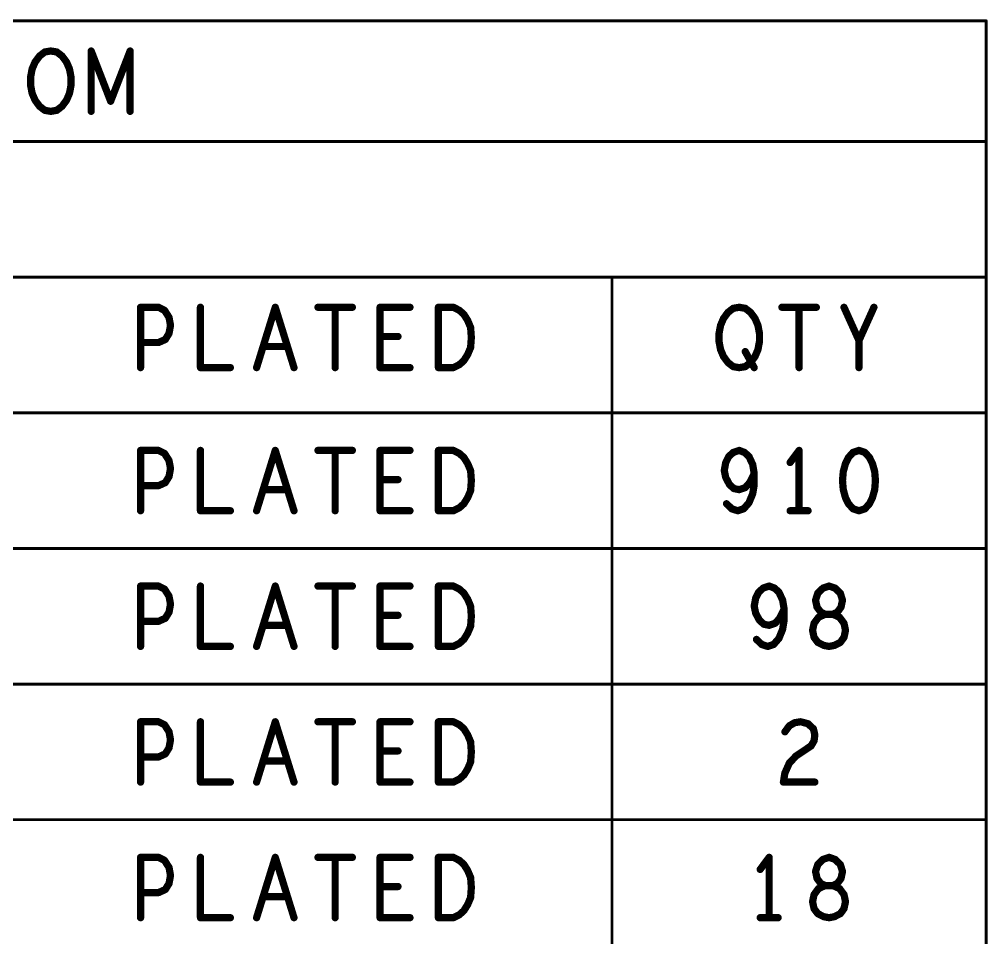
# Model space of a CAD drawing. Extents: x -14.2 to 19.9, y -5.2 to 16.9.
# Drawn here: x 13.457 to 15.463, y 5.007 to 6.909 of the extents above; entities that cross this region are included whole.
import ezdxf

# ---------------------------------------------------------------- set-up
doc = ezdxf.new("R2010")
doc.units = 0
doc.layers.get('0').update_dxf_attribs({"linetype": 'CONTINUOUS'})
doc.layers.add('FAB', color=2, linetype='CONTINUOUS')

# ---------------------------------------------------------------- blocks, each defined once
blk = doc.blocks.new('ROUND_1')
at = {"const_width": 0.003}
blk.add_lwpolyline([(-0.0015, 0, 1), (0.0015, 0, 1)], format="xyb", close=True, dxfattribs=at)
blk = doc.blocks.new('ROUND_105')
at = {"const_width": 0.0075}
blk.add_lwpolyline([(-0.00375, 0, 1), (0.00375, 0, 1)], format="xyb", close=True, dxfattribs=at)

msp = doc.modelspace()

# ---------------------------------------------------------------- linework, layer by layer
at = {"layer": 'FAB'}
for points, const_width in [([(8.7328, 6.9063), (15.4598, 6.9063)], 0.006), ([(15.4598, 6.9063), (15.4598, -0.3686)], 0.006), ([(13.4898, 6.8209), (13.4991, 6.8334)], 0.015), ([(13.4991, 6.8334), (13.5099, 6.8418)], 0.015), ([(13.5099, 6.8418), (13.5223, 6.8438)], 0.015), ([(13.5223, 6.8438), (13.5347, 6.8418)], 0.015), ([(13.5347, 6.8418), (13.5456, 6.8334)], 0.015), ([(13.5456, 6.8334), (13.5549, 6.8209)], 0.015), ([(13.606, 6.7188), (13.606, 6.8438)], 0.015), ([(13.606, 6.8438), (13.6463, 6.7397)], 0.015), ([(13.6463, 6.7397), (13.6866, 6.8438)], 0.015), ([(13.6866, 6.8438), (13.6866, 6.7188)], 0.015), ([(13.4836, 6.8064), (13.4898, 6.8209)], 0.015), ([(13.5549, 6.8209), (13.5611, 6.8064)], 0.015), ([(13.4805, 6.7897), (13.4836, 6.8064)], 0.015), ([(13.5611, 6.8064), (13.5642, 6.7897)], 0.015), ([(13.4805, 6.773), (13.4805, 6.7897)], 0.015), ([(13.4836, 6.7563), (13.4805, 6.773)], 0.015), ([(13.5642, 6.773), (13.5611, 6.7563)], 0.015), ([(13.5642, 6.7897), (13.5642, 6.773)], 0.015), ([(13.4898, 6.7418), (13.4836, 6.7563)], 0.015), ([(13.5611, 6.7563), (13.5549, 6.7418)], 0.015), ([(13.4991, 6.7293), (13.4898, 6.7418)], 0.015), ([(13.5549, 6.7418), (13.5456, 6.7293)], 0.015), ([(13.5099, 6.7209), (13.4991, 6.7293)], 0.015), ([(13.5223, 6.7188), (13.5099, 6.7209)], 0.015), ([(13.5347, 6.7209), (13.5223, 6.7188)], 0.015), ([(13.5456, 6.7293), (13.5347, 6.7209)], 0.015), ([(8.7328, 6.6563), (15.4598, 6.6563)], 0.006), ([(8.7328, 6.3754), (15.4598, 6.3754)], 0.006), ([(14.6848, 6.3754), (14.6848, -0.3686)], 0.006), ([(13.7083, 6.1879), (13.7083, 6.3129)], 0.015), ([(13.7083, 6.3129), (13.7455, 6.3129)], 0.015), ([(13.7455, 6.3129), (13.7579, 6.3066)], 0.015), ([(13.8323, 6.3129), (13.8323, 6.1879)], 0.015), ([(13.9486, 6.1879), (13.9873, 6.3129)], 0.015), ([(13.9873, 6.3129), (14.0261, 6.1879)], 0.015), ([(14.0757, 6.3129), (14.147, 6.3129)], 0.015), ([(14.1113, 6.3129), (14.1113, 6.1879)], 0.015), ([(14.2043, 6.1879), (14.2043, 6.3129)], 0.015), ([(14.2043, 6.3129), (14.2663, 6.3129)], 0.015), ([(14.3252, 6.1879), (14.3252, 6.3129)], 0.015), ([(14.3252, 6.3129), (14.3562, 6.3129)], 0.015), ([(14.3562, 6.3129), (14.3686, 6.3066)], 0.015), ([(14.9251, 6.3024), (14.9359, 6.3108)], 0.015), ([(14.9359, 6.3108), (14.9483, 6.3129)], 0.015), ([(14.9483, 6.3129), (14.9607, 6.3108)], 0.015), ([(14.9607, 6.3108), (14.9716, 6.3024)], 0.015), ([(15.0367, 6.3129), (15.108, 6.3129)], 0.015), ([(15.0723, 6.3129), (15.0723, 6.1879)], 0.015), ([(15.1963, 6.2441), (15.1653, 6.3129)], 0.015), ([(15.2273, 6.3129), (15.1963, 6.2441)], 0.015), ([(13.7579, 6.3066), (13.7672, 6.292)], 0.015), ([(13.7672, 6.292), (13.7703, 6.2754)], 0.015), ([(14.3686, 6.3066), (14.3779, 6.2983)], 0.015), ([(14.3779, 6.2983), (14.3857, 6.2858)], 0.015), ([(14.9158, 6.2899), (14.9251, 6.3024)], 0.015), ([(14.9716, 6.3024), (14.9809, 6.2899)], 0.015), ([(13.7703, 6.2754), (13.7672, 6.2587)], 0.015), ([(14.3857, 6.2858), (14.3919, 6.2712)], 0.015), ([(14.3919, 6.2712), (14.3934, 6.2503)], 0.015), ([(14.9065, 6.2587), (14.9096, 6.2754)], 0.015), ([(14.9096, 6.2754), (14.9158, 6.2899)], 0.015), ([(14.9809, 6.2899), (14.9871, 6.2754)], 0.015), ([(14.9871, 6.2754), (14.9902, 6.2587)], 0.015), ([(13.7672, 6.2587), (13.7595, 6.2462)], 0.015), ([(14.2415, 6.2524), (14.2043, 6.2524)], 0.015), ([(14.3934, 6.2503), (14.3919, 6.2295)], 0.015), ([(14.9065, 6.242), (14.9065, 6.2587)], 0.015), ([(14.9902, 6.2587), (14.9902, 6.242)], 0.015), ([(13.7455, 6.2399), (13.7083, 6.2399)], 0.015), ([(13.7595, 6.2462), (13.7455, 6.2399)], 0.015), ([(14.0121, 6.2316), (13.9625, 6.2316)], 0.015), ([(14.9096, 6.2253), (14.9065, 6.242)], 0.015), ([(14.9902, 6.242), (14.9871, 6.2253)], 0.015), ([(15.1963, 6.1879), (15.1963, 6.2441)], 0.015), ([(14.3857, 6.2149), (14.3779, 6.2024)], 0.015), ([(14.3919, 6.2295), (14.3857, 6.2149)], 0.015), ([(14.9158, 6.2108), (14.9096, 6.2253)], 0.015), ([(14.9251, 6.1983), (14.9158, 6.2108)], 0.015), ([(14.9607, 6.2212), (14.9793, 6.1879)], 0.015), ([(14.9809, 6.2108), (14.9716, 6.1983)], 0.015), ([(14.9871, 6.2253), (14.9809, 6.2108)], 0.015), ([(14.3686, 6.1941), (14.3562, 6.1879)], 0.015), ([(14.3779, 6.2024), (14.3686, 6.1941)], 0.015), ([(14.9359, 6.1899), (14.9251, 6.1983)], 0.015), ([(14.9483, 6.1879), (14.9359, 6.1899)], 0.015), ([(14.9607, 6.1899), (14.9483, 6.1879)], 0.015), ([(14.9716, 6.1983), (14.9607, 6.1899)], 0.015), ([(13.8323, 6.1879), (13.8943, 6.1879)], 0.015), ([(14.2663, 6.1879), (14.2043, 6.1879)], 0.015), ([(14.3562, 6.1879), (14.3252, 6.1879)], 0.015), ([(8.7328, 6.0944), (15.4598, 6.0944)], 0.006), ([(13.7083, 5.8914), (13.7083, 6.0164)], 0.015), ([(13.7083, 6.0164), (13.7455, 6.0164)], 0.015), ([(13.7455, 6.0164), (13.7579, 6.0101)], 0.015), ([(13.7579, 6.0101), (13.7672, 5.9955)], 0.015), ([(13.8323, 6.0164), (13.8323, 5.8914)], 0.015), ([(13.9486, 5.8914), (13.9873, 6.0164)], 0.015), ([(13.9873, 6.0164), (14.0261, 5.8914)], 0.015), ([(14.0757, 6.0164), (14.147, 6.0164)], 0.015), ([(14.1113, 6.0164), (14.1113, 5.8914)], 0.015), ([(14.2043, 5.8914), (14.2043, 6.0164)], 0.015), ([(14.2043, 6.0164), (14.2663, 6.0164)], 0.015), ([(14.3252, 5.8914), (14.3252, 6.0164)], 0.015), ([(14.3252, 6.0164), (14.3562, 6.0164)], 0.015), ([(14.3562, 6.0164), (14.3686, 6.0101)], 0.015), ([(14.3686, 6.0101), (14.3779, 6.0018)], 0.015), ([(14.9359, 6.0122), (14.9266, 6.0038)], 0.015), ([(14.9483, 6.0164), (14.9359, 6.0122)], 0.015), ([(14.9592, 6.0122), (14.9483, 6.0164)], 0.015), ([(14.9685, 6.0038), (14.9592, 6.0122)], 0.015), ([(15.0723, 6.0164), (15.0537, 5.9914)], 0.015), ([(15.0723, 5.8914), (15.0723, 6.0164)], 0.015), ([(15.1839, 6.0122), (15.1746, 6.0018)], 0.015), ([(15.1963, 6.0164), (15.1839, 6.0122)], 0.015), ([(15.2087, 6.0122), (15.1963, 6.0164)], 0.015), ([(15.218, 6.0018), (15.2087, 6.0122)], 0.015), ([(13.7672, 5.9955), (13.7703, 5.9789)], 0.015), ([(14.3779, 6.0018), (14.3857, 5.9893)], 0.015), ([(14.3857, 5.9893), (14.3919, 5.9747)], 0.015), ([(14.9204, 5.9914), (14.9173, 5.9747)], 0.015), ([(14.9266, 6.0038), (14.9204, 5.9914)], 0.015), ([(14.9762, 5.9872), (14.9685, 6.0038)], 0.015), ([(15.1684, 5.9893), (15.1638, 5.9726)], 0.015), ([(15.1746, 6.0018), (15.1684, 5.9893)], 0.015), ([(15.2242, 5.9893), (15.218, 6.0018)], 0.015), ([(15.2289, 5.9726), (15.2242, 5.9893)], 0.015), ([(13.7703, 5.9789), (13.7672, 5.9622)], 0.015), ([(14.3919, 5.9747), (14.3934, 5.9538)], 0.015), ([(14.9173, 5.9747), (14.9204, 5.9601)], 0.015), ([(14.9793, 5.9684), (14.9762, 5.9872)], 0.015), ([(15.1638, 5.9726), (15.1622, 5.9538)], 0.015), ([(15.2304, 5.9538), (15.2289, 5.9726)], 0.015), ([(13.7595, 5.9497), (13.7455, 5.9434)], 0.015), ([(13.7672, 5.9622), (13.7595, 5.9497)], 0.015), ([(14.2415, 5.9559), (14.2043, 5.9559)], 0.015), ([(14.3934, 5.9538), (14.3919, 5.933)], 0.015), ([(14.9204, 5.9601), (14.9282, 5.9455)], 0.015), ([(14.9607, 5.9393), (14.97, 5.9497)], 0.015), ([(14.97, 5.9497), (14.9793, 5.9684)], 0.015), ([(14.9793, 5.9455), (14.9793, 5.9684)], 0.015), ([(15.1622, 5.9538), (15.1638, 5.9351)], 0.015), ([(15.2289, 5.9351), (15.2304, 5.9538)], 0.015), ([(13.7455, 5.9434), (13.7083, 5.9434)], 0.015), ([(14.0121, 5.9351), (13.9625, 5.9351)], 0.015), ([(14.3919, 5.933), (14.3857, 5.9184)], 0.015), ([(14.9282, 5.9455), (14.9375, 5.9372)], 0.015), ([(14.9375, 5.9372), (14.9483, 5.9351)], 0.015), ([(14.9483, 5.9351), (14.9607, 5.9393)], 0.015), ([(14.9762, 5.9268), (14.9793, 5.9455)], 0.015), ([(15.1638, 5.9351), (15.1684, 5.9184)], 0.015), ([(15.2242, 5.9184), (15.2289, 5.9351)], 0.015), ([(14.3857, 5.9184), (14.3779, 5.9059)], 0.015), ([(14.9685, 5.908), (14.9762, 5.9268)], 0.015), ([(15.1684, 5.9184), (15.1746, 5.9059)], 0.015), ([(15.218, 5.9059), (15.2242, 5.9184)], 0.015), ([(13.8323, 5.8914), (13.8943, 5.8914)], 0.015), ([(14.2663, 5.8914), (14.2043, 5.8914)], 0.015), ([(14.3562, 5.8914), (14.3252, 5.8914)], 0.015), ([(14.3686, 5.8976), (14.3562, 5.8914)], 0.015), ([(14.3779, 5.9059), (14.3686, 5.8976)], 0.015), ([(14.922, 5.9059), (14.9328, 5.8955)], 0.015), ([(14.9328, 5.8955), (14.9452, 5.8914)], 0.015), ([(14.9452, 5.8914), (14.9576, 5.8955)], 0.015), ([(14.9576, 5.8955), (14.9685, 5.908)], 0.015), ([(15.0537, 5.8914), (15.0909, 5.8914)], 0.015), ([(15.1746, 5.9059), (15.1839, 5.8955)], 0.015), ([(15.1839, 5.8955), (15.1963, 5.8914)], 0.015), ([(15.1963, 5.8914), (15.2087, 5.8955)], 0.015), ([(15.2087, 5.8955), (15.218, 5.9059)], 0.015), ([(8.7328, 5.8133), (15.4598, 5.8133)], 0.006), ([(13.7083, 5.6104), (13.7083, 5.7354)], 0.015), ([(13.7083, 5.7354), (13.7455, 5.7354)], 0.015), ([(13.7455, 5.7354), (13.7579, 5.7291)], 0.015), ([(13.7579, 5.7291), (13.7672, 5.7145)], 0.015), ([(13.8323, 5.7354), (13.8323, 5.6104)], 0.015), ([(13.9486, 5.6104), (13.9873, 5.7354)], 0.015), ([(13.9873, 5.7354), (14.0261, 5.6104)], 0.015), ([(14.0757, 5.7354), (14.147, 5.7354)], 0.015), ([(14.1113, 5.7354), (14.1113, 5.6104)], 0.015), ([(14.2043, 5.6104), (14.2043, 5.7354)], 0.015), ([(14.2043, 5.7354), (14.2663, 5.7354)], 0.015), ([(14.3252, 5.6104), (14.3252, 5.7354)], 0.015), ([(14.3252, 5.7354), (14.3562, 5.7354)], 0.015), ([(14.3562, 5.7354), (14.3686, 5.7291)], 0.015), ([(14.3686, 5.7291), (14.3779, 5.7208)], 0.015), ([(14.9979, 5.7312), (14.9886, 5.7228)], 0.015), ([(15.0103, 5.7354), (14.9979, 5.7312)], 0.015), ([(15.0212, 5.7312), (15.0103, 5.7354)], 0.015), ([(15.0305, 5.7228), (15.0212, 5.7312)], 0.015), ([(15.1111, 5.7208), (15.1219, 5.7312)], 0.015), ([(15.1219, 5.7312), (15.1343, 5.7354)], 0.015), ([(15.1343, 5.7354), (15.1467, 5.7312)], 0.015), ([(15.1467, 5.7312), (15.1576, 5.7208)], 0.015), ([(13.7672, 5.7145), (13.7703, 5.6979)], 0.015), ([(14.3779, 5.7208), (14.3857, 5.7083)], 0.015), ([(14.9824, 5.7104), (14.9793, 5.6937)], 0.015), ([(14.9886, 5.7228), (14.9824, 5.7104)], 0.015), ([(15.0382, 5.7062), (15.0305, 5.7228)], 0.015), ([(15.1064, 5.7062), (15.1111, 5.7208)], 0.015), ([(15.1576, 5.7208), (15.1622, 5.7062)], 0.015), ([(13.7703, 5.6979), (13.7672, 5.6812)], 0.015), ([(14.3857, 5.7083), (14.3919, 5.6937)], 0.015), ([(14.3919, 5.6937), (14.3934, 5.6728)], 0.015), ([(14.9793, 5.6937), (14.9824, 5.6791)], 0.015), ([(15.0413, 5.6874), (15.0382, 5.7062)], 0.015), ([(15.1095, 5.6916), (15.1064, 5.7062)], 0.015), ([(15.1173, 5.6812), (15.1095, 5.6916)], 0.015), ([(15.1591, 5.6916), (15.1514, 5.6812)], 0.015), ([(15.1622, 5.7062), (15.1591, 5.6916)], 0.015), ([(13.7595, 5.6687), (13.7455, 5.6624)], 0.015), ([(13.7672, 5.6812), (13.7595, 5.6687)], 0.015), ([(14.2415, 5.6749), (14.2043, 5.6749)], 0.015), ([(14.3934, 5.6728), (14.3919, 5.652)], 0.015), ([(14.9824, 5.6791), (14.9902, 5.6645)], 0.015), ([(15.0227, 5.6583), (15.032, 5.6687)], 0.015), ([(15.032, 5.6687), (15.0413, 5.6874)], 0.015), ([(15.0413, 5.6645), (15.0413, 5.6874)], 0.015), ([(15.1126, 5.6708), (15.1033, 5.6583)], 0.015), ([(15.1266, 5.677), (15.1126, 5.6708)], 0.015), ([(15.1266, 5.677), (15.1173, 5.6812)], 0.015), ([(15.1421, 5.677), (15.1266, 5.677)], 0.015), ([(15.1421, 5.677), (15.1266, 5.677)], 0.015), ([(15.1514, 5.6812), (15.1421, 5.677)], 0.015), ([(15.156, 5.6708), (15.1421, 5.677)], 0.015), ([(15.1653, 5.6583), (15.156, 5.6708)], 0.015), ([(13.7455, 5.6624), (13.7083, 5.6624)], 0.015), ([(14.0121, 5.6541), (13.9625, 5.6541)], 0.015), ([(14.3919, 5.652), (14.3857, 5.6374)], 0.015), ([(14.9902, 5.6645), (14.9995, 5.6562)], 0.015), ([(14.9995, 5.6562), (15.0103, 5.6541)], 0.015), ([(15.0103, 5.6541), (15.0227, 5.6583)], 0.015), ([(15.0382, 5.6458), (15.0413, 5.6645)], 0.015), ([(15.1033, 5.6583), (15.1002, 5.6437)], 0.015), ([(15.1684, 5.6437), (15.1653, 5.6583)], 0.015), ([(14.3857, 5.6374), (14.3779, 5.6249)], 0.015), ([(15.0305, 5.627), (15.0382, 5.6458)], 0.015), ([(15.1002, 5.6437), (15.1033, 5.6291)], 0.015), ([(15.1033, 5.6291), (15.1111, 5.6187)], 0.015), ([(15.1576, 5.6187), (15.1653, 5.6291)], 0.015), ([(15.1653, 5.6291), (15.1684, 5.6437)], 0.015), ([(13.8323, 5.6104), (13.8943, 5.6104)], 0.015), ([(14.2663, 5.6104), (14.2043, 5.6104)], 0.015), ([(14.3562, 5.6104), (14.3252, 5.6104)], 0.015), ([(14.3686, 5.6166), (14.3562, 5.6104)], 0.015), ([(14.3779, 5.6249), (14.3686, 5.6166)], 0.015), ([(14.984, 5.6249), (14.9948, 5.6145)], 0.015), ([(14.9948, 5.6145), (15.0072, 5.6104)], 0.015), ([(15.0072, 5.6104), (15.0196, 5.6145)], 0.015), ([(15.0196, 5.6145), (15.0305, 5.627)], 0.015), ([(15.1111, 5.6187), (15.1235, 5.6124)], 0.015), ([(15.1235, 5.6124), (15.1343, 5.6104)], 0.015), ([(15.1343, 5.6104), (15.1452, 5.6124)], 0.015), ([(15.1452, 5.6124), (15.1576, 5.6187)], 0.015), ([(8.7328, 5.5324), (15.4598, 5.5324)], 0.006), ([(13.7083, 5.3293), (13.7083, 5.4543)], 0.015), ([(13.7083, 5.4543), (13.7455, 5.4543)], 0.015), ([(13.7455, 5.4543), (13.7579, 5.4481)], 0.015), ([(13.7579, 5.4481), (13.7672, 5.4335)], 0.015), ([(13.8323, 5.4543), (13.8323, 5.3293)], 0.015), ([(13.9486, 5.3293), (13.9873, 5.4543)], 0.015), ([(13.9873, 5.4543), (14.0261, 5.3293)], 0.015), ([(14.0757, 5.4543), (14.147, 5.4543)], 0.015), ([(14.1113, 5.4543), (14.1113, 5.3293)], 0.015), ([(14.2043, 5.3293), (14.2043, 5.4543)], 0.015), ([(14.2043, 5.4543), (14.2663, 5.4543)], 0.015), ([(14.3252, 5.3293), (14.3252, 5.4543)], 0.015), ([(14.3252, 5.4543), (14.3562, 5.4543)], 0.015), ([(14.3562, 5.4543), (14.3686, 5.4481)], 0.015), ([(14.3686, 5.4481), (14.3779, 5.4398)], 0.015), ([(15.0522, 5.446), (15.063, 5.4523)], 0.015), ([(15.063, 5.4523), (15.0754, 5.4543)], 0.015), ([(15.0754, 5.4543), (15.0909, 5.4502)], 0.015), ([(15.0909, 5.4502), (15.1018, 5.4398)], 0.015), ([(13.7672, 5.4335), (13.7703, 5.4169)], 0.015), ([(14.3779, 5.4398), (14.3857, 5.4273)], 0.015), ([(15.0429, 5.4335), (15.0522, 5.446)], 0.015), ([(15.1018, 5.4398), (15.1049, 5.4273)], 0.015), ([(13.7703, 5.4169), (13.7672, 5.4002)], 0.015), ([(14.3857, 5.4273), (14.3919, 5.4127)], 0.015), ([(14.3919, 5.4127), (14.3934, 5.3918)], 0.015), ([(15.1033, 5.4148), (15.0971, 5.4043)], 0.015), ([(15.1049, 5.4273), (15.1033, 5.4148)], 0.015), ([(13.7595, 5.3877), (13.7455, 5.3814)], 0.015), ([(13.7672, 5.4002), (13.7595, 5.3877)], 0.015), ([(14.2415, 5.3939), (14.2043, 5.3939)], 0.015), ([(14.3934, 5.3918), (14.3919, 5.371)], 0.015), ([(15.0971, 5.4043), (15.0661, 5.3835)], 0.015), ([(13.7455, 5.3814), (13.7083, 5.3814)], 0.015), ([(14.0121, 5.3731), (13.9625, 5.3731)], 0.015), ([(14.3919, 5.371), (14.3857, 5.3564)], 0.015), ([(15.0522, 5.3689), (15.0429, 5.3481)], 0.015), ([(15.0661, 5.3835), (15.0522, 5.3689)], 0.015), ([(14.3857, 5.3564), (14.3779, 5.3439)], 0.015), ([(15.0429, 5.3481), (15.0398, 5.3293)], 0.015), ([(13.8323, 5.3293), (13.8943, 5.3293)], 0.015), ([(14.2663, 5.3293), (14.2043, 5.3293)], 0.015), ([(14.3562, 5.3293), (14.3252, 5.3293)], 0.015), ([(14.3686, 5.3356), (14.3562, 5.3293)], 0.015), ([(14.3779, 5.3439), (14.3686, 5.3356)], 0.015), ([(15.0398, 5.3293), (15.1049, 5.3293)], 0.015), ([(8.7328, 5.2514), (15.4598, 5.2514)], 0.006), ([(13.7083, 5.0484), (13.7083, 5.1734)], 0.015), ([(13.7083, 5.1734), (13.7455, 5.1734)], 0.015), ([(13.7455, 5.1734), (13.7579, 5.1671)], 0.015), ([(13.7579, 5.1671), (13.7672, 5.1525)], 0.015), ([(13.8323, 5.1734), (13.8323, 5.0484)], 0.015), ([(13.9486, 5.0484), (13.9873, 5.1734)], 0.015), ([(13.9873, 5.1734), (14.0261, 5.0484)], 0.015), ([(14.0757, 5.1734), (14.147, 5.1734)], 0.015), ([(14.1113, 5.1734), (14.1113, 5.0484)], 0.015), ([(14.2043, 5.0484), (14.2043, 5.1734)], 0.015), ([(14.2043, 5.1734), (14.2663, 5.1734)], 0.015), ([(14.3252, 5.0484), (14.3252, 5.1734)], 0.015), ([(14.3252, 5.1734), (14.3562, 5.1734)], 0.015), ([(14.3562, 5.1734), (14.3686, 5.1671)], 0.015), ([(14.3686, 5.1671), (14.3779, 5.1588)], 0.015), ([(15.0103, 5.1734), (14.9917, 5.1484)], 0.015), ([(15.0103, 5.0484), (15.0103, 5.1734)], 0.015), ([(15.1111, 5.1588), (15.1219, 5.1692)], 0.015), ([(15.1219, 5.1692), (15.1343, 5.1734)], 0.015), ([(15.1343, 5.1734), (15.1467, 5.1692)], 0.015), ([(15.1467, 5.1692), (15.1576, 5.1588)], 0.015), ([(13.7672, 5.1525), (13.7703, 5.1359)], 0.015), ([(14.3779, 5.1588), (14.3857, 5.1463)], 0.015), ([(15.1064, 5.1442), (15.1111, 5.1588)], 0.015), ([(15.1576, 5.1588), (15.1622, 5.1442)], 0.015), ([(13.7703, 5.1359), (13.7672, 5.1192)], 0.015), ([(14.3857, 5.1463), (14.3919, 5.1317)], 0.015), ([(14.3919, 5.1317), (14.3934, 5.1108)], 0.015), ([(15.1095, 5.1296), (15.1064, 5.1442)], 0.015), ([(15.1173, 5.1192), (15.1095, 5.1296)], 0.015), ([(15.1591, 5.1296), (15.1514, 5.1192)], 0.015), ([(15.1622, 5.1442), (15.1591, 5.1296)], 0.015), ([(13.7672, 5.1192), (13.7595, 5.1067)], 0.015), ([(14.2415, 5.1129), (14.2043, 5.1129)], 0.015), ([(14.3934, 5.1108), (14.3919, 5.09)], 0.015), ([(15.1126, 5.1088), (15.1033, 5.0963)], 0.015), ([(15.1266, 5.115), (15.1126, 5.1088)], 0.015), ([(15.1266, 5.115), (15.1173, 5.1192)], 0.015), ([(15.1421, 5.115), (15.1266, 5.115)], 0.015), ([(15.1421, 5.115), (15.1266, 5.115)], 0.015), ([(15.1514, 5.1192), (15.1421, 5.115)], 0.015), ([(15.156, 5.1088), (15.1421, 5.115)], 0.015), ([(15.1653, 5.0963), (15.156, 5.1088)], 0.015), ([(13.7455, 5.1004), (13.7083, 5.1004)], 0.015), ([(13.7595, 5.1067), (13.7455, 5.1004)], 0.015), ([(14.0121, 5.0921), (13.9625, 5.0921)], 0.015), ([(14.3919, 5.09), (14.3857, 5.0754)], 0.015), ([(15.1033, 5.0963), (15.1002, 5.0817)], 0.015), ([(15.1684, 5.0817), (15.1653, 5.0963)], 0.015), ([(14.3857, 5.0754), (14.3779, 5.0629)], 0.015), ([(15.1002, 5.0817), (15.1033, 5.0671)], 0.015), ([(15.1033, 5.0671), (15.1111, 5.0567)], 0.015), ([(15.1576, 5.0567), (15.1653, 5.0671)], 0.015), ([(15.1653, 5.0671), (15.1684, 5.0817)], 0.015), ([(13.8323, 5.0484), (13.8943, 5.0484)], 0.015), ([(14.2663, 5.0484), (14.2043, 5.0484)], 0.015), ([(14.3562, 5.0484), (14.3252, 5.0484)], 0.015), ([(14.3686, 5.0546), (14.3562, 5.0484)], 0.015), ([(14.3779, 5.0629), (14.3686, 5.0546)], 0.015), ([(14.9917, 5.0484), (15.0289, 5.0484)], 0.015), ([(15.1111, 5.0567), (15.1235, 5.0504)], 0.015), ([(15.1235, 5.0504), (15.1343, 5.0484)], 0.015), ([(15.1343, 5.0484), (15.1452, 5.0504)], 0.015), ([(15.1452, 5.0504), (15.1576, 5.0567)], 0.015)]:
    msp.add_lwpolyline(points, dxfattribs=dict(at, const_width=const_width))

# ---------------------------------------------------------------- block references
for name, p in [('ROUND_1', (15.4598, 6.9063)), ('ROUND_1', (15.4598, 6.9063)), ('ROUND_105', (13.4991, 6.8334)), ('ROUND_105', (13.4991, 6.8334)), ('ROUND_105', (13.5099, 6.8418)), ('ROUND_105', (13.5099, 6.8418)), ('ROUND_105', (13.5223, 6.8438)), ('ROUND_105', (13.5223, 6.8438)), ('ROUND_105', (13.5347, 6.8418)), ('ROUND_105', (13.5347, 6.8418)), ('ROUND_105', (13.5456, 6.8334)), ('ROUND_105', (13.5456, 6.8334)), ('ROUND_105', (13.606, 6.8438)), ('ROUND_105', (13.606, 6.8438)), ('ROUND_105', (13.6866, 6.8438)), ('ROUND_105', (13.6866, 6.8438)), ('ROUND_105', (13.4898, 6.8209)), ('ROUND_105', (13.4898, 6.8209)), ('ROUND_105', (13.5549, 6.8209)), ('ROUND_105', (13.5549, 6.8209)), ('ROUND_105', (13.4836, 6.8064)), ('ROUND_105', (13.4836, 6.8064)), ('ROUND_105', (13.5611, 6.8064)), ('ROUND_105', (13.5611, 6.8064)), ('ROUND_105', (13.4805, 6.7897)), ('ROUND_105', (13.4805, 6.7897)), ('ROUND_105', (13.4805, 6.773)), ('ROUND_105', (13.4805, 6.773)), ('ROUND_105', (13.5642, 6.7897)), ('ROUND_105', (13.5642, 6.7897)), ('ROUND_105', (13.5642, 6.773)), ('ROUND_105', (13.5642, 6.773)), ('ROUND_105', (13.4836, 6.7563)), ('ROUND_105', (13.4836, 6.7563)), ('ROUND_105', (13.5611, 6.7563)), ('ROUND_105', (13.5611, 6.7563)), ('ROUND_105', (13.4898, 6.7418)), ('ROUND_105', (13.4898, 6.7418)), ('ROUND_105', (13.5549, 6.7418)), ('ROUND_105', (13.5549, 6.7418)), ('ROUND_105', (13.6463, 6.7397)), ('ROUND_105', (13.6463, 6.7397)), ('ROUND_105', (13.4991, 6.7293)), ('ROUND_105', (13.4991, 6.7293)), ('ROUND_105', (13.5099, 6.7209)), ('ROUND_105', (13.5099, 6.7209)), ('ROUND_105', (13.5223, 6.7188)), ('ROUND_105', (13.5223, 6.7188)), ('ROUND_105', (13.5347, 6.7209)), ('ROUND_105', (13.5347, 6.7209)), ('ROUND_105', (13.5456, 6.7293)), ('ROUND_105', (13.5456, 6.7293)), ('ROUND_105', (13.606, 6.7188)), ('ROUND_105', (13.6866, 6.7188)), ('ROUND_1', (15.4598, 6.6563)), ('ROUND_1', (14.6848, 6.3754)), ('ROUND_1', (15.4598, 6.3754)), ('ROUND_105', (13.7083, 6.3129)), ('ROUND_105', (13.7083, 6.3129)), ('ROUND_105', (13.7455, 6.3129)), ('ROUND_105', (13.7455, 6.3129)), ('ROUND_105', (13.8323, 6.3129)), ('ROUND_105', (13.9873, 6.3129)), ('ROUND_105', (13.9873, 6.3129)), ('ROUND_105', (14.0757, 6.3129)), ('ROUND_105', (14.1113, 6.3129)), ('ROUND_105', (14.147, 6.3129)), ('ROUND_105', (14.2043, 6.3129)), ('ROUND_105', (14.2043, 6.3129)), ('ROUND_105', (14.2663, 6.3129)), ('ROUND_105', (14.3252, 6.3129)), ('ROUND_105', (14.3252, 6.3129)), ('ROUND_105', (14.3562, 6.3129)), ('ROUND_105', (14.3562, 6.3129)), ('ROUND_105', (14.9359, 6.3108)), ('ROUND_105', (14.9359, 6.3108)), ('ROUND_105', (14.9483, 6.3129)), ('ROUND_105', (14.9483, 6.3129)), ('ROUND_105', (14.9607, 6.3108)), ('ROUND_105', (14.9607, 6.3108)), ('ROUND_105', (15.0367, 6.3129)), ('ROUND_105', (15.0723, 6.3129)), ('ROUND_105', (15.108, 6.3129)), ('ROUND_105', (15.1653, 6.3129)), ('ROUND_105', (15.2273, 6.3129)), ('ROUND_105', (13.7579, 6.3066)), ('ROUND_105', (13.7579, 6.3066)), ('ROUND_105', (13.7672, 6.292)), ('ROUND_105', (13.7672, 6.292)), ('ROUND_105', (14.3686, 6.3066)), ('ROUND_105', (14.3686, 6.3066)), ('ROUND_105', (14.3779, 6.2983)), ('ROUND_105', (14.3779, 6.2983)), ('ROUND_105', (14.9251, 6.3024)), ('ROUND_105', (14.9251, 6.3024)), ('ROUND_105', (14.9716, 6.3024)), ('ROUND_105', (14.9716, 6.3024)), ('ROUND_105', (13.7703, 6.2754)), ('ROUND_105', (13.7703, 6.2754)), ('ROUND_105', (14.3857, 6.2858)), ('ROUND_105', (14.3857, 6.2858)), ('ROUND_105', (14.3919, 6.2712)), ('ROUND_105', (14.3919, 6.2712)), ('ROUND_105', (14.9096, 6.2754)), ('ROUND_105', (14.9096, 6.2754)), ('ROUND_105', (14.9158, 6.2899)), ('ROUND_105', (14.9158, 6.2899)), ('ROUND_105', (14.9809, 6.2899)), ('ROUND_105', (14.9809, 6.2899)), ('ROUND_105', (14.9871, 6.2754)), ('ROUND_105', (14.9871, 6.2754)), ('ROUND_105', (13.7672, 6.2587)), ('ROUND_105', (13.7672, 6.2587)), ('ROUND_105', (14.2043, 6.2524)), ('ROUND_105', (14.2415, 6.2524)), ('ROUND_105', (14.3934, 6.2503)), ('ROUND_105', (14.3934, 6.2503)), ('ROUND_105', (14.9065, 6.2587)), ('ROUND_105', (14.9065, 6.2587)), ('ROUND_105', (14.9902, 6.2587)), ('ROUND_105', (14.9902, 6.2587)), ('ROUND_105', (13.7083, 6.2399)), ('ROUND_105', (13.7455, 6.2399)), ('ROUND_105', (13.7455, 6.2399)), ('ROUND_105', (13.7595, 6.2462)), ('ROUND_105', (13.7595, 6.2462)), ('ROUND_105', (13.9625, 6.2316)), ('ROUND_105', (14.0121, 6.2316)), ('ROUND_105', (14.9065, 6.242)), ('ROUND_105', (14.9065, 6.242)), ('ROUND_105', (14.9902, 6.242)), ('ROUND_105', (14.9902, 6.242)), ('ROUND_105', (15.1963, 6.2441)), ('ROUND_105', (15.1963, 6.2441)), ('ROUND_105', (15.1963, 6.2441)), ('ROUND_105', (14.3857, 6.2149)), ('ROUND_105', (14.3857, 6.2149)), ('ROUND_105', (14.3919, 6.2295)), ('ROUND_105', (14.3919, 6.2295)), ('ROUND_105', (14.9096, 6.2253)), ('ROUND_105', (14.9096, 6.2253)), ('ROUND_105', (14.9158, 6.2108)), ('ROUND_105', (14.9158, 6.2108)), ('ROUND_105', (14.9607, 6.2212)), ('ROUND_105', (14.9809, 6.2108)), ('ROUND_105', (14.9809, 6.2108)), ('ROUND_105', (14.9871, 6.2253)), ('ROUND_105', (14.9871, 6.2253)), ('ROUND_105', (14.3686, 6.1941)), ('ROUND_105', (14.3686, 6.1941)), ('ROUND_105', (14.3779, 6.2024)), ('ROUND_105', (14.3779, 6.2024)), ('ROUND_105', (14.9251, 6.1983)), ('ROUND_105', (14.9251, 6.1983)), ('ROUND_105', (14.9359, 6.1899)), ('ROUND_105', (14.9359, 6.1899)), ('ROUND_105', (14.9607, 6.1899)), ('ROUND_105', (14.9607, 6.1899)), ('ROUND_105', (14.9716, 6.1983)), ('ROUND_105', (14.9716, 6.1983)), ('ROUND_105', (13.7083, 6.1879)), ('ROUND_105', (13.8323, 6.1879)), ('ROUND_105', (13.8323, 6.1879)), ('ROUND_105', (13.8943, 6.1879)), ('ROUND_105', (13.9486, 6.1879)), ('ROUND_105', (14.0261, 6.1879)), ('ROUND_105', (14.1113, 6.1879)), ('ROUND_105', (14.2043, 6.1879)), ('ROUND_105', (14.2043, 6.1879)), ('ROUND_105', (14.2663, 6.1879)), ('ROUND_105', (14.3252, 6.1879)), ('ROUND_105', (14.3252, 6.1879)), ('ROUND_105', (14.3562, 6.1879)), ('ROUND_105', (14.3562, 6.1879)), ('ROUND_105', (14.9483, 6.1879)), ('ROUND_105', (14.9483, 6.1879)), ('ROUND_105', (14.9793, 6.1879)), ('ROUND_105', (15.0723, 6.1879)), ('ROUND_105', (15.1963, 6.1879)), ('ROUND_1', (15.4598, 6.0944)), ('ROUND_105', (13.7083, 6.0164)), ('ROUND_105', (13.7083, 6.0164)), ('ROUND_105', (13.7455, 6.0164)), ('ROUND_105', (13.7455, 6.0164)), ('ROUND_105', (13.7579, 6.0101)), ('ROUND_105', (13.7579, 6.0101)), ('ROUND_105', (13.8323, 6.0164)), ('ROUND_105', (13.9873, 6.0164)), ('ROUND_105', (13.9873, 6.0164)), ('ROUND_105', (14.0757, 6.0164)), ('ROUND_105', (14.1113, 6.0164)), ('ROUND_105', (14.147, 6.0164)), ('ROUND_105', (14.2043, 6.0164)), ('ROUND_105', (14.2043, 6.0164)), ('ROUND_105', (14.2663, 6.0164)), ('ROUND_105', (14.3252, 6.0164)), ('ROUND_105', (14.3252, 6.0164)), ('ROUND_105', (14.3562, 6.0164)), ('ROUND_105', (14.3562, 6.0164)), ('ROUND_105', (14.3686, 6.0101)), ('ROUND_105', (14.3686, 6.0101)), ('ROUND_105', (14.9359, 6.0122)), ('ROUND_105', (14.9359, 6.0122)), ('ROUND_105', (14.9483, 6.0164)), ('ROUND_105', (14.9483, 6.0164)), ('ROUND_105', (14.9592, 6.0122)), ('ROUND_105', (14.9592, 6.0122)), ('ROUND_105', (15.0723, 6.0164)), ('ROUND_105', (15.0723, 6.0164)), ('ROUND_105', (15.1839, 6.0122)), ('ROUND_105', (15.1839, 6.0122)), ('ROUND_105', (15.1963, 6.0164)), ('ROUND_105', (15.1963, 6.0164)), ('ROUND_105', (15.2087, 6.0122)), ('ROUND_105', (15.2087, 6.0122)), ('ROUND_105', (13.7672, 5.9955)), ('ROUND_105', (13.7672, 5.9955)), ('ROUND_105', (14.3779, 6.0018)), ('ROUND_105', (14.3779, 6.0018)), ('ROUND_105', (14.3857, 5.9893)), ('ROUND_105', (14.3857, 5.9893)), ('ROUND_105', (14.9204, 5.9914)), ('ROUND_105', (14.9204, 5.9914)), ('ROUND_105', (14.9266, 6.0038)), ('ROUND_105', (14.9266, 6.0038)), ('ROUND_105', (14.9685, 6.0038)), ('ROUND_105', (14.9685, 6.0038)), ('ROUND_105', (15.0537, 5.9914)), ('ROUND_105', (15.1684, 5.9893)), ('ROUND_105', (15.1684, 5.9893)), ('ROUND_105', (15.1746, 6.0018)), ('ROUND_105', (15.1746, 6.0018)), ('ROUND_105', (15.218, 6.0018)), ('ROUND_105', (15.218, 6.0018)), ('ROUND_105', (15.2242, 5.9893)), ('ROUND_105', (15.2242, 5.9893)), ('ROUND_105', (13.7703, 5.9789)), ('ROUND_105', (13.7703, 5.9789)), ('ROUND_105', (14.3919, 5.9747)), ('ROUND_105', (14.3919, 5.9747)), ('ROUND_105', (14.9173, 5.9747)), ('ROUND_105', (14.9173, 5.9747)), ('ROUND_105', (14.9762, 5.9872)), ('ROUND_105', (14.9762, 5.9872)), ('ROUND_105', (15.1638, 5.9726)), ('ROUND_105', (15.1638, 5.9726)), ('ROUND_105', (15.2289, 5.9726)), ('ROUND_105', (15.2289, 5.9726)), ('ROUND_105', (13.7595, 5.9497)), ('ROUND_105', (13.7595, 5.9497)), ('ROUND_105', (13.7672, 5.9622)), ('ROUND_105', (13.7672, 5.9622)), ('ROUND_105', (14.2043, 5.9559)), ('ROUND_105', (14.2415, 5.9559)), ('ROUND_105', (14.3934, 5.9538)), ('ROUND_105', (14.3934, 5.9538)), ('ROUND_105', (14.9204, 5.9601)), ('ROUND_105', (14.9204, 5.9601)), ('ROUND_105', (14.97, 5.9497)), ('ROUND_105', (14.97, 5.9497)), ('ROUND_105', (14.9793, 5.9684)), ('ROUND_105', (14.9793, 5.9684)), ('ROUND_105', (14.9793, 5.9684)), ('ROUND_105', (15.1622, 5.9538)), ('ROUND_105', (15.1622, 5.9538)), ('ROUND_105', (15.2304, 5.9538)), ('ROUND_105', (15.2304, 5.9538)), ('ROUND_105', (13.7083, 5.9434)), ('ROUND_105', (13.7455, 5.9434)), ('ROUND_105', (13.7455, 5.9434)), ('ROUND_105', (13.9625, 5.9351)), ('ROUND_105', (14.0121, 5.9351)), ('ROUND_105', (14.3919, 5.933)), ('ROUND_105', (14.3919, 5.933)), ('ROUND_105', (14.9282, 5.9455)), ('ROUND_105', (14.9282, 5.9455)), ('ROUND_105', (14.9375, 5.9372)), ('ROUND_105', (14.9375, 5.9372)), ('ROUND_105', (14.9483, 5.9351)), ('ROUND_105', (14.9483, 5.9351)), ('ROUND_105', (14.9607, 5.9393)), ('ROUND_105', (14.9607, 5.9393)), ('ROUND_105', (14.9793, 5.9455)), ('ROUND_105', (14.9793, 5.9455)), ('ROUND_105', (15.1638, 5.9351)), ('ROUND_105', (15.1638, 5.9351)), ('ROUND_105', (15.2289, 5.9351)), ('ROUND_105', (15.2289, 5.9351)), ('ROUND_105', (14.3857, 5.9184)), ('ROUND_105', (14.3857, 5.9184)), ('ROUND_105', (14.9762, 5.9268)), ('ROUND_105', (14.9762, 5.9268)), ('ROUND_105', (15.1684, 5.9184)), ('ROUND_105', (15.1684, 5.9184)), ('ROUND_105', (15.2242, 5.9184)), ('ROUND_105', (15.2242, 5.9184)), ('ROUND_105', (13.7083, 5.8914)), ('ROUND_105', (13.8323, 5.8914)), ('ROUND_105', (13.8323, 5.8914)), ('ROUND_105', (13.8943, 5.8914)), ('ROUND_105', (13.9486, 5.8914)), ('ROUND_105', (14.0261, 5.8914)), ('ROUND_105', (14.1113, 5.8914)), ('ROUND_105', (14.2043, 5.8914)), ('ROUND_105', (14.2043, 5.8914)), ('ROUND_105', (14.2663, 5.8914)), ('ROUND_105', (14.3252, 5.8914)), ('ROUND_105', (14.3252, 5.8914)), ('ROUND_105', (14.3562, 5.8914)), ('ROUND_105', (14.3562, 5.8914)), ('ROUND_105', (14.3686, 5.8976)), ('ROUND_105', (14.3686, 5.8976)), ('ROUND_105', (14.3779, 5.9059)), ('ROUND_105', (14.3779, 5.9059)), ('ROUND_105', (14.922, 5.9059)), ('ROUND_105', (14.9328, 5.8955)), ('ROUND_105', (14.9328, 5.8955)), ('ROUND_105', (14.9452, 5.8914)), ('ROUND_105', (14.9452, 5.8914)), ('ROUND_105', (14.9576, 5.8955)), ('ROUND_105', (14.9576, 5.8955)), ('ROUND_105', (14.9685, 5.908)), ('ROUND_105', (14.9685, 5.908)), ('ROUND_105', (15.0537, 5.8914)), ('ROUND_105', (15.0723, 5.8914)), ('ROUND_105', (15.0909, 5.8914)), ('ROUND_105', (15.1746, 5.9059)), ('ROUND_105', (15.1746, 5.9059)), ('ROUND_105', (15.1839, 5.8955)), ('ROUND_105', (15.1839, 5.8955)), ('ROUND_105', (15.1963, 5.8914)), ('ROUND_105', (15.1963, 5.8914)), ('ROUND_105', (15.2087, 5.8955)), ('ROUND_105', (15.2087, 5.8955)), ('ROUND_105', (15.218, 5.9059)), ('ROUND_105', (15.218, 5.9059)), ('ROUND_1', (15.4598, 5.8133)), ('ROUND_105', (13.7083, 5.7354)), ('ROUND_105', (13.7083, 5.7354)), ('ROUND_105', (13.7455, 5.7354)), ('ROUND_105', (13.7455, 5.7354)), ('ROUND_105', (13.7579, 5.7291)), ('ROUND_105', (13.7579, 5.7291)), ('ROUND_105', (13.8323, 5.7354)), ('ROUND_105', (13.9873, 5.7354)), ('ROUND_105', (13.9873, 5.7354)), ('ROUND_105', (14.0757, 5.7354)), ('ROUND_105', (14.1113, 5.7354)), ('ROUND_105', (14.147, 5.7354)), ('ROUND_105', (14.2043, 5.7354)), ('ROUND_105', (14.2043, 5.7354)), ('ROUND_105', (14.2663, 5.7354)), ('ROUND_105', (14.3252, 5.7354)), ('ROUND_105', (14.3252, 5.7354)), ('ROUND_105', (14.3562, 5.7354)), ('ROUND_105', (14.3562, 5.7354)), ('ROUND_105', (14.3686, 5.7291)), ('ROUND_105', (14.3686, 5.7291)), ('ROUND_105', (14.9979, 5.7312)), ('ROUND_105', (14.9979, 5.7312)), ('ROUND_105', (15.0103, 5.7354)), ('ROUND_105', (15.0103, 5.7354)), ('ROUND_105', (15.0212, 5.7312)), ('ROUND_105', (15.0212, 5.7312)), ('ROUND_105', (15.1219, 5.7312)), ('ROUND_105', (15.1219, 5.7312)), ('ROUND_105', (15.1343, 5.7354)), ('ROUND_105', (15.1343, 5.7354)), ('ROUND_105', (15.1467, 5.7312)), ('ROUND_105', (15.1467, 5.7312)), ('ROUND_105', (13.7672, 5.7145)), ('ROUND_105', (13.7672, 5.7145)), ('ROUND_105', (14.3779, 5.7208)), ('ROUND_105', (14.3779, 5.7208)), ('ROUND_105', (14.9824, 5.7104)), ('ROUND_105', (14.9824, 5.7104)), ('ROUND_105', (14.9886, 5.7228)), ('ROUND_105', (14.9886, 5.7228)), ('ROUND_105', (15.0305, 5.7228)), ('ROUND_105', (15.0305, 5.7228)), ('ROUND_105', (15.1111, 5.7208)), ('ROUND_105', (15.1111, 5.7208)), ('ROUND_105', (15.1576, 5.7208)), ('ROUND_105', (15.1576, 5.7208)), ('ROUND_105', (13.7703, 5.6979)), ('ROUND_105', (13.7703, 5.6979)), ('ROUND_105', (14.3857, 5.7083)), ('ROUND_105', (14.3857, 5.7083)), ('ROUND_105', (14.3919, 5.6937)), ('ROUND_105', (14.3919, 5.6937)), ('ROUND_105', (14.9793, 5.6937)), ('ROUND_105', (14.9793, 5.6937)), ('ROUND_105', (15.0382, 5.7062)), ('ROUND_105', (15.0382, 5.7062)), ('ROUND_105', (15.1064, 5.7062)), ('ROUND_105', (15.1064, 5.7062)), ('ROUND_105', (15.1095, 5.6916)), ('ROUND_105', (15.1095, 5.6916)), ('ROUND_105', (15.1591, 5.6916)), ('ROUND_105', (15.1591, 5.6916)), ('ROUND_105', (15.1622, 5.7062)), ('ROUND_105', (15.1622, 5.7062)), ('ROUND_105', (13.7595, 5.6687)), ('ROUND_105', (13.7595, 5.6687)), ('ROUND_105', (13.7672, 5.6812)), ('ROUND_105', (13.7672, 5.6812)), ('ROUND_105', (14.2043, 5.6749)), ('ROUND_105', (14.2415, 5.6749)), ('ROUND_105', (14.3934, 5.6728)), ('ROUND_105', (14.3934, 5.6728)), ('ROUND_105', (14.9824, 5.6791)), ('ROUND_105', (14.9824, 5.6791)), ('ROUND_105', (15.032, 5.6687)), ('ROUND_105', (15.032, 5.6687)), ('ROUND_105', (15.0413, 5.6874)), ('ROUND_105', (15.0413, 5.6874)), ('ROUND_105', (15.0413, 5.6874)), ('ROUND_105', (15.1126, 5.6708)), ('ROUND_105', (15.1126, 5.6708)), ('ROUND_105', (15.1173, 5.6812)), ('ROUND_105', (15.1173, 5.6812)), ('ROUND_105', (15.1266, 5.677)), ('ROUND_105', (15.1266, 5.677)), ('ROUND_105', (15.1266, 5.677)), ('ROUND_105', (15.1266, 5.677)), ('ROUND_105', (15.1421, 5.677)), ('ROUND_105', (15.1421, 5.677)), ('ROUND_105', (15.1421, 5.677)), ('ROUND_105', (15.1421, 5.677)), ('ROUND_105', (15.1514, 5.6812)), ('ROUND_105', (15.1514, 5.6812)), ('ROUND_105', (15.156, 5.6708)), ('ROUND_105', (15.156, 5.6708)), ('ROUND_105', (13.7083, 5.6624)), ('ROUND_105', (13.7455, 5.6624)), ('ROUND_105', (13.7455, 5.6624)), ('ROUND_105', (13.9625, 5.6541)), ('ROUND_105', (14.0121, 5.6541)), ('ROUND_105', (14.3919, 5.652)), ('ROUND_105', (14.3919, 5.652)), ('ROUND_105', (14.9902, 5.6645)), ('ROUND_105', (14.9902, 5.6645)), ('ROUND_105', (14.9995, 5.6562)), ('ROUND_105', (14.9995, 5.6562)), ('ROUND_105', (15.0103, 5.6541)), ('ROUND_105', (15.0103, 5.6541)), ('ROUND_105', (15.0227, 5.6583)), ('ROUND_105', (15.0227, 5.6583)), ('ROUND_105', (15.0413, 5.6645)), ('ROUND_105', (15.0413, 5.6645)), ('ROUND_105', (15.1033, 5.6583)), ('ROUND_105', (15.1033, 5.6583)), ('ROUND_105', (15.1653, 5.6583)), ('ROUND_105', (15.1653, 5.6583)), ('ROUND_105', (14.3857, 5.6374)), ('ROUND_105', (14.3857, 5.6374)), ('ROUND_105', (15.0382, 5.6458)), ('ROUND_105', (15.0382, 5.6458)), ('ROUND_105', (15.1002, 5.6437)), ('ROUND_105', (15.1002, 5.6437)), ('ROUND_105', (15.1033, 5.6291)), ('ROUND_105', (15.1033, 5.6291)), ('ROUND_105', (15.1653, 5.6291)), ('ROUND_105', (15.1653, 5.6291)), ('ROUND_105', (15.1684, 5.6437)), ('ROUND_105', (15.1684, 5.6437)), ('ROUND_105', (13.7083, 5.6104)), ('ROUND_105', (13.8323, 5.6104)), ('ROUND_105', (13.8323, 5.6104)), ('ROUND_105', (13.8943, 5.6104)), ('ROUND_105', (13.9486, 5.6104)), ('ROUND_105', (14.0261, 5.6104)), ('ROUND_105', (14.1113, 5.6104)), ('ROUND_105', (14.2043, 5.6104)), ('ROUND_105', (14.2043, 5.6104)), ('ROUND_105', (14.2663, 5.6104)), ('ROUND_105', (14.3252, 5.6104)), ('ROUND_105', (14.3252, 5.6104)), ('ROUND_105', (14.3562, 5.6104)), ('ROUND_105', (14.3562, 5.6104)), ('ROUND_105', (14.3686, 5.6166)), ('ROUND_105', (14.3686, 5.6166)), ('ROUND_105', (14.3779, 5.6249)), ('ROUND_105', (14.3779, 5.6249)), ('ROUND_105', (14.984, 5.6249)), ('ROUND_105', (14.9948, 5.6145)), ('ROUND_105', (14.9948, 5.6145)), ('ROUND_105', (15.0072, 5.6104)), ('ROUND_105', (15.0072, 5.6104)), ('ROUND_105', (15.0196, 5.6145)), ('ROUND_105', (15.0196, 5.6145)), ('ROUND_105', (15.0305, 5.627)), ('ROUND_105', (15.0305, 5.627)), ('ROUND_105', (15.1111, 5.6187)), ('ROUND_105', (15.1111, 5.6187)), ('ROUND_105', (15.1235, 5.6124)), ('ROUND_105', (15.1235, 5.6124)), ('ROUND_105', (15.1343, 5.6104)), ('ROUND_105', (15.1343, 5.6104)), ('ROUND_105', (15.1452, 5.6124)), ('ROUND_105', (15.1452, 5.6124)), ('ROUND_105', (15.1576, 5.6187)), ('ROUND_105', (15.1576, 5.6187)), ('ROUND_1', (15.4598, 5.5324)), ('ROUND_105', (13.7083, 5.4543)), ('ROUND_105', (13.7083, 5.4543)), ('ROUND_105', (13.7455, 5.4543)), ('ROUND_105', (13.7455, 5.4543)), ('ROUND_105', (13.7579, 5.4481)), ('ROUND_105', (13.7579, 5.4481)), ('ROUND_105', (13.8323, 5.4543)), ('ROUND_105', (13.9873, 5.4543)), ('ROUND_105', (13.9873, 5.4543)), ('ROUND_105', (14.0757, 5.4543)), ('ROUND_105', (14.1113, 5.4543)), ('ROUND_105', (14.147, 5.4543)), ('ROUND_105', (14.2043, 5.4543)), ('ROUND_105', (14.2043, 5.4543)), ('ROUND_105', (14.2663, 5.4543)), ('ROUND_105', (14.3252, 5.4543)), ('ROUND_105', (14.3252, 5.4543)), ('ROUND_105', (14.3562, 5.4543)), ('ROUND_105', (14.3562, 5.4543)), ('ROUND_105', (14.3686, 5.4481)), ('ROUND_105', (14.3686, 5.4481)), ('ROUND_105', (15.063, 5.4523)), ('ROUND_105', (15.063, 5.4523)), ('ROUND_105', (15.0754, 5.4543)), ('ROUND_105', (15.0754, 5.4543)), ('ROUND_105', (15.0909, 5.4502)), ('ROUND_105', (15.0909, 5.4502)), ('ROUND_105', (13.7672, 5.4335)), ('ROUND_105', (13.7672, 5.4335)), ('ROUND_105', (14.3779, 5.4398)), ('ROUND_105', (14.3779, 5.4398)), ('ROUND_105', (15.0429, 5.4335)), ('ROUND_105', (15.0522, 5.446)), ('ROUND_105', (15.0522, 5.446)), ('ROUND_105', (15.1018, 5.4398)), ('ROUND_105', (15.1018, 5.4398)), ('ROUND_105', (13.7703, 5.4169)), ('ROUND_105', (13.7703, 5.4169)), ('ROUND_105', (14.3857, 5.4273)), ('ROUND_105', (14.3857, 5.4273)), ('ROUND_105', (14.3919, 5.4127)), ('ROUND_105', (14.3919, 5.4127)), ('ROUND_105', (15.1033, 5.4148)), ('ROUND_105', (15.1033, 5.4148)), ('ROUND_105', (15.1049, 5.4273)), ('ROUND_105', (15.1049, 5.4273)), ('ROUND_105', (13.7595, 5.3877)), ('ROUND_105', (13.7595, 5.3877)), ('ROUND_105', (13.7672, 5.4002)), ('ROUND_105', (13.7672, 5.4002)), ('ROUND_105', (14.2043, 5.3939)), ('ROUND_105', (14.2415, 5.3939)), ('ROUND_105', (14.3934, 5.3918)), ('ROUND_105', (14.3934, 5.3918)), ('ROUND_105', (15.0971, 5.4043)), ('ROUND_105', (15.0971, 5.4043)), ('ROUND_105', (13.7083, 5.3814)), ('ROUND_105', (13.7455, 5.3814)), ('ROUND_105', (13.7455, 5.3814)), ('ROUND_105', (13.9625, 5.3731)), ('ROUND_105', (14.0121, 5.3731)), ('ROUND_105', (14.3919, 5.371)), ('ROUND_105', (14.3919, 5.371)), ('ROUND_105', (15.0522, 5.3689)), ('ROUND_105', (15.0522, 5.3689)), ('ROUND_105', (15.0661, 5.3835)), ('ROUND_105', (15.0661, 5.3835)), ('ROUND_105', (14.3857, 5.3564)), ('ROUND_105', (14.3857, 5.3564)), ('ROUND_105', (15.0429, 5.3481)), ('ROUND_105', (15.0429, 5.3481)), ('ROUND_105', (13.7083, 5.3293)), ('ROUND_105', (13.8323, 5.3293)), ('ROUND_105', (13.8323, 5.3293)), ('ROUND_105', (13.8943, 5.3293)), ('ROUND_105', (13.9486, 5.3293)), ('ROUND_105', (14.0261, 5.3293)), ('ROUND_105', (14.1113, 5.3293)), ('ROUND_105', (14.2043, 5.3293)), ('ROUND_105', (14.2043, 5.3293)), ('ROUND_105', (14.2663, 5.3293)), ('ROUND_105', (14.3252, 5.3293)), ('ROUND_105', (14.3252, 5.3293)), ('ROUND_105', (14.3562, 5.3293)), ('ROUND_105', (14.3562, 5.3293)), ('ROUND_105', (14.3686, 5.3356)), ('ROUND_105', (14.3686, 5.3356)), ('ROUND_105', (14.3779, 5.3439)), ('ROUND_105', (14.3779, 5.3439)), ('ROUND_105', (15.0398, 5.3293)), ('ROUND_105', (15.0398, 5.3293)), ('ROUND_105', (15.1049, 5.3293)), ('ROUND_1', (15.4598, 5.2514)), ('ROUND_105', (13.7083, 5.1734)), ('ROUND_105', (13.7083, 5.1734)), ('ROUND_105', (13.7455, 5.1734)), ('ROUND_105', (13.7455, 5.1734)), ('ROUND_105', (13.7579, 5.1671)), ('ROUND_105', (13.7579, 5.1671)), ('ROUND_105', (13.8323, 5.1734)), ('ROUND_105', (13.9873, 5.1734)), ('ROUND_105', (13.9873, 5.1734)), ('ROUND_105', (14.0757, 5.1734)), ('ROUND_105', (14.1113, 5.1734)), ('ROUND_105', (14.147, 5.1734)), ('ROUND_105', (14.2043, 5.1734)), ('ROUND_105', (14.2043, 5.1734)), ('ROUND_105', (14.2663, 5.1734)), ('ROUND_105', (14.3252, 5.1734)), ('ROUND_105', (14.3252, 5.1734)), ('ROUND_105', (14.3562, 5.1734)), ('ROUND_105', (14.3562, 5.1734)), ('ROUND_105', (14.3686, 5.1671)), ('ROUND_105', (14.3686, 5.1671)), ('ROUND_105', (15.0103, 5.1734)), ('ROUND_105', (15.0103, 5.1734)), ('ROUND_105', (15.1219, 5.1692)), ('ROUND_105', (15.1219, 5.1692)), ('ROUND_105', (15.1343, 5.1734)), ('ROUND_105', (15.1343, 5.1734)), ('ROUND_105', (15.1467, 5.1692)), ('ROUND_105', (15.1467, 5.1692)), ('ROUND_105', (13.7672, 5.1525)), ('ROUND_105', (13.7672, 5.1525)), ('ROUND_105', (14.3779, 5.1588)), ('ROUND_105', (14.3779, 5.1588)), ('ROUND_105', (14.9917, 5.1484)), ('ROUND_105', (15.1111, 5.1588)), ('ROUND_105', (15.1111, 5.1588)), ('ROUND_105', (15.1576, 5.1588)), ('ROUND_105', (15.1576, 5.1588)), ('ROUND_105', (13.7703, 5.1359)), ('ROUND_105', (13.7703, 5.1359)), ('ROUND_105', (14.3857, 5.1463)), ('ROUND_105', (14.3857, 5.1463)), ('ROUND_105', (14.3919, 5.1317)), ('ROUND_105', (14.3919, 5.1317)), ('ROUND_105', (15.1064, 5.1442)), ('ROUND_105', (15.1064, 5.1442)), ('ROUND_105', (15.1095, 5.1296)), ('ROUND_105', (15.1095, 5.1296)), ('ROUND_105', (15.1591, 5.1296)), ('ROUND_105', (15.1591, 5.1296)), ('ROUND_105', (15.1622, 5.1442)), ('ROUND_105', (15.1622, 5.1442)), ('ROUND_105', (13.7672, 5.1192)), ('ROUND_105', (13.7672, 5.1192)), ('ROUND_105', (14.2043, 5.1129)), ('ROUND_105', (14.2415, 5.1129)), ('ROUND_105', (14.3934, 5.1108)), ('ROUND_105', (14.3934, 5.1108)), ('ROUND_105', (15.1126, 5.1088)), ('ROUND_105', (15.1126, 5.1088)), ('ROUND_105', (15.1173, 5.1192)), ('ROUND_105', (15.1173, 5.1192)), ('ROUND_105', (15.1266, 5.115)), ('ROUND_105', (15.1266, 5.115)), ('ROUND_105', (15.1266, 5.115)), ('ROUND_105', (15.1266, 5.115)), ('ROUND_105', (15.1421, 5.115)), ('ROUND_105', (15.1421, 5.115)), ('ROUND_105', (15.1421, 5.115)), ('ROUND_105', (15.1421, 5.115)), ('ROUND_105', (15.1514, 5.1192)), ('ROUND_105', (15.1514, 5.1192)), ('ROUND_105', (15.156, 5.1088)), ('ROUND_105', (15.156, 5.1088)), ('ROUND_105', (13.7083, 5.1004)), ('ROUND_105', (13.7455, 5.1004)), ('ROUND_105', (13.7455, 5.1004)), ('ROUND_105', (13.7595, 5.1067)), ('ROUND_105', (13.7595, 5.1067)), ('ROUND_105', (13.9625, 5.0921)), ('ROUND_105', (14.0121, 5.0921)), ('ROUND_105', (14.3919, 5.09)), ('ROUND_105', (14.3919, 5.09)), ('ROUND_105', (15.1033, 5.0963)), ('ROUND_105', (15.1033, 5.0963)), ('ROUND_105', (15.1653, 5.0963)), ('ROUND_105', (15.1653, 5.0963)), ('ROUND_105', (14.3857, 5.0754)), ('ROUND_105', (14.3857, 5.0754)), ('ROUND_105', (15.1002, 5.0817)), ('ROUND_105', (15.1002, 5.0817)), ('ROUND_105', (15.1033, 5.0671)), ('ROUND_105', (15.1033, 5.0671)), ('ROUND_105', (15.1653, 5.0671)), ('ROUND_105', (15.1653, 5.0671)), ('ROUND_105', (15.1684, 5.0817)), ('ROUND_105', (15.1684, 5.0817)), ('ROUND_105', (13.7083, 5.0484)), ('ROUND_105', (13.8323, 5.0484)), ('ROUND_105', (13.8323, 5.0484)), ('ROUND_105', (13.8943, 5.0484)), ('ROUND_105', (13.9486, 5.0484)), ('ROUND_105', (14.0261, 5.0484)), ('ROUND_105', (14.1113, 5.0484)), ('ROUND_105', (14.2043, 5.0484)), ('ROUND_105', (14.2043, 5.0484)), ('ROUND_105', (14.2663, 5.0484)), ('ROUND_105', (14.3252, 5.0484)), ('ROUND_105', (14.3252, 5.0484)), ('ROUND_105', (14.3562, 5.0484)), ('ROUND_105', (14.3562, 5.0484)), ('ROUND_105', (14.3686, 5.0546)), ('ROUND_105', (14.3686, 5.0546)), ('ROUND_105', (14.3779, 5.0629)), ('ROUND_105', (14.3779, 5.0629)), ('ROUND_105', (14.9917, 5.0484)), ('ROUND_105', (15.0103, 5.0484)), ('ROUND_105', (15.0289, 5.0484)), ('ROUND_105', (15.1111, 5.0567)), ('ROUND_105', (15.1111, 5.0567)), ('ROUND_105', (15.1235, 5.0504)), ('ROUND_105', (15.1235, 5.0504)), ('ROUND_105', (15.1343, 5.0484)), ('ROUND_105', (15.1343, 5.0484)), ('ROUND_105', (15.1452, 5.0504)), ('ROUND_105', (15.1452, 5.0504)), ('ROUND_105', (15.1576, 5.0567)), ('ROUND_105', (15.1576, 5.0567))]:
    msp.add_blockref(name, p, dxfattribs=at)

doc.saveas('drawing.dxf')
